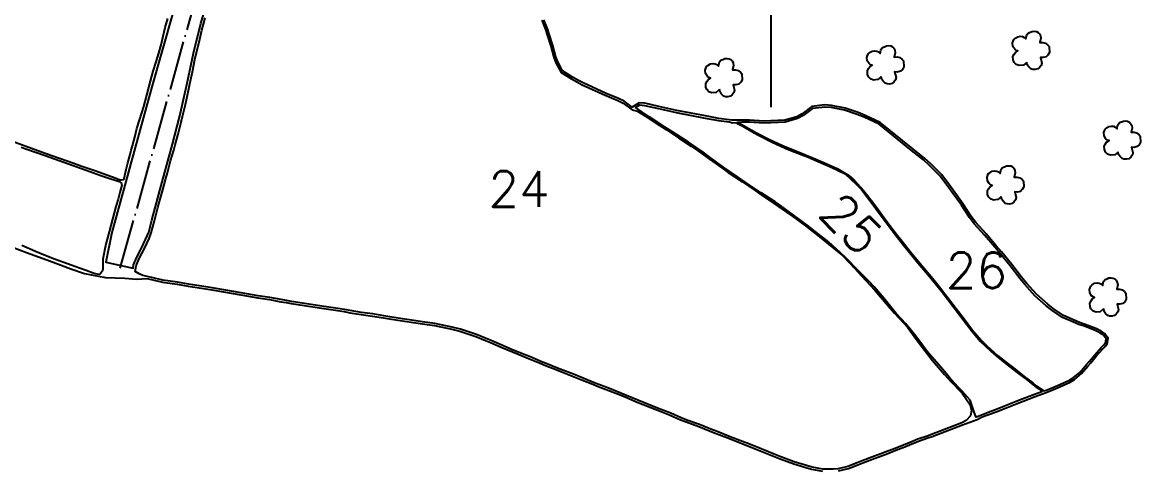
# Model space of a CAD drawing. Extents: x 725464 to 749663, y 7823017 to 7831417.
# Drawn here: x 732908 to 734539, y 7826527 to 7827178 of the extents above; entities that cross this region are included whole.
import ezdxf

# ---------------------------------------------------------------- set-up
doc = ezdxf.new("R2010")
doc.units = 0
doc.header["$MEASUREMENT"] = 0
for name, pattern in [('ACAD_ISO04W100', [30, 24, -3, 0, -3]), ('CONTINUO', [0]), ('LIN0', [0])]:
    doc.linetypes.add(name, pattern=pattern)
doc.layers.add('0114000011', color=1, linetype='Continuous', lineweight=25)
for name, color, linetype in [('0114000011013', 5, 'Continuous'), ('0114000011014', 5, 'Continuous'), ('0114000011024', 5, 'Continuous'), ('0114000011025', 5, 'Continuous'), ('0114000011026', 5, 'Continuous'), ('MALHA', 8, 'LIN0'), ('REDE_DE_LUZ', 6, 'Continuous'), ('SIMBOLO ARVORE', 118, 'Continuous'), ('TEXTO_NUN_TAL', 7, 'Continuous')]:
    doc.layers.add(name, color=color, linetype=linetype)
doc.styles.add('SIMPLEX', font='simplex', dxfattribs={"height": 0.2})

msp = doc.modelspace()

# ---------------------------------------------------------------- linework, layer by layer
at = {"layer": '0114000011'}
for points in [[(734098, 7826524.8), (734112.5, 7826528.1), (734126.5, 7826533.5), (734133.6, 7826536.3), (734147.9, 7826541.9), (734160.6, 7826546.5), (734167.4, 7826549.1), (734181.7, 7826554.7), (734194.9, 7826559.8), (734201.6, 7826562.4), (734214.9, 7826567.9), (734228.2, 7826572.6), (734234.7, 7826574.9), (734247.3, 7826579.7), (734259.8, 7826584.7), (734266.2, 7826587.1), (734279, 7826591.8), (734300.5, 7826599.7), (734307.8, 7826603.2), (734321.4, 7826608.3), (734328.2, 7826610.9), (734341.5, 7826616.3), (734358.5, 7826623), (734367.2, 7826626.4), (734384.8, 7826633.2), (734400.8, 7826639), (734408.2, 7826641.9), (734422, 7826647.7), (734436.2, 7826654.1), (734442.3, 7826657.9), (734452.7, 7826666.4), (734461.7, 7826677.1), (734466, 7826682.2), (734474.1, 7826691.7), (734483.6, 7826702.4), (734486.8, 7826706), (734490.1, 7826710), (734491.6, 7826717.9), (734486.1, 7826725), (734481, 7826728.5), (734473.6, 7826732), (734458, 7826738.2), (734449.8, 7826741), (734441.8, 7826744.1), (734426.3, 7826751), (734411.1, 7826761.5), (734403.2, 7826767.7), (734386.7, 7826782.1), (734372.3, 7826798.4), (734365.1, 7826807.1), (734350.7, 7826825.4), (734335.7, 7826843.7), (734328.2, 7826852.7), (734313.4, 7826870.2), (734298.2, 7826886.8), (734291.6, 7826895.5), (734280.1, 7826913.4), (734267.9, 7826930.4), (734261.6, 7826938.9), (734248.7, 7826956.1), (734232.5, 7826972.4), (734224, 7826980), (734206.3, 7826993.8), (734158.8, 7827032.5), (734136.8, 7827042.7), (734126.6, 7827046.8), (734107.6, 7827053), (734088, 7827057.3), (734078.3, 7827057.9), (734059.1, 7827055.7), (734045.1, 7827044.8), (734037.2, 7827040.8), (734019.7, 7827035.7), (733989.1, 7827034.3), (733968.2, 7827035.6), (733949.5, 7827035.6), (733943, 7827035.8), (733938.6, 7827036.4), (733923.7, 7827038.2), (733904.2, 7827041.8), (733862.1, 7827050), (733853.6, 7827051.8), (733836.1, 7827055.8), (733815.4, 7827060.3), (733807.5, 7827061), (733797.3, 7827054.6), (733785.3, 7827063.2), (733777.3, 7827067.1), (733759.1, 7827074.8), (733725.6, 7827089.9), (733717.9, 7827094), (733710.3, 7827098.4), (733695.6, 7827107.6), (733688.7, 7827120.5), (733685.8, 7827127.9), (733681.2, 7827144.6), (733676, 7827161.2), (733673.5, 7827168.7), (733668.5, 7827182)], [(732872.5, 7826858.5), (732913.7, 7826843.1), (732948.6, 7826830.1), (732964.4, 7826824.2), (732978.6, 7826819), (732998.1, 7826812.2), (733028.8, 7826806.5), (733057.2, 7826805.7), (733074.5, 7826803.9), (733089.2, 7826805.1), (733095.9, 7826803.4), (733111.9, 7826799.7), (733133.6, 7826796.8), (733149.4, 7826793.9), (733155.8, 7826793), (733169, 7826790.9), (733183.9, 7826788.4), (733201, 7826785.5), (733226.3, 7826781), (733242.9, 7826778.2), (733251.3, 7826776.8), (733268.3, 7826774.2), (733284.6, 7826771.2), (733292.4, 7826769.9), (733299.8, 7826768.7), (733347.2, 7826761.3), (733360.9, 7826759.3), (733377.1, 7826756.7), (733385.4, 7826755.2), (733402.1, 7826752.5), (733418.3, 7826750.3), (733434.6, 7826747.5), (733443.3, 7826746.1), (733461.8, 7826743.2), (733481.7, 7826740.5), (733491.1, 7826739.1), (733508.8, 7826736.5), (733534, 7826731.3), (733546, 7826728.1), (733568.9, 7826720.4), (733583, 7826714.8), (733590.5, 7826711.7), (733606, 7826705), (733622.4, 7826698), (733630.9, 7826694.6), (733648.6, 7826687.6), (733662.9, 7826681.5), (733670.6, 7826678.3), (733687.2, 7826671.7), (733702.9, 7826665.5), (733710.3, 7826662.6), (733724.5, 7826656.9), (733739.6, 7826650.8), (733747.4, 7826647.8), (733763.2, 7826642), (733779.6, 7826635.4), (733787.9, 7826632), (733804.5, 7826625), (733833.2, 7826613.5), (733852.4, 7826605.9), (733867.5, 7826599.3), (733875.8, 7826596), (733894.2, 7826589.5), (733910.9, 7826582.6), (733919.9, 7826579.1), (733939, 7826571.7), (733957, 7826564.8), (733966, 7826561.2), (733984, 7826553.9), (734003.4, 7826546.2), (734013.1, 7826542.4), (734032.7, 7826535), (734050.4, 7826529.5), (734058.8, 7826527.4), (734074.7, 7826524.4)]]:
    msp.add_lwpolyline(points, dxfattribs=at)
at = {"layer": '0114000011013'}
msp.add_lwpolyline([(732853.2, 7827019.7), (732935.5, 7826989.7), (732959, 7826981.3), (732975.8, 7826975.4), (732994.4, 7826968.8), (733013.3, 7826962.3), (733031.1, 7826956), (733044.6, 7826951), (733047.6, 7826949.9), (733049.5, 7826949.2), (733050.9, 7826948.8), (733052.1, 7826948.7), (733055, 7826949.1), (733056.2, 7826950.5), (733057, 7826955.2), (733059, 7826963.6), (733061.6, 7826973.5), (733065, 7826985.6), (733065, 7826985.6), (733066.6, 7826992), (733068.4, 7826998.3), (733071.6, 7827011), (733074.8, 7827023.6), (733078.5, 7827035.5), (733081.9, 7827046.5), (733084.7, 7827055.7), (733089.3, 7827072), (733092.8, 7827085.5), (733096.7, 7827099.8), (733098.7, 7827107), (733102.9, 7827120.7), (733106.9, 7827133.5), (733110.1, 7827145.5), (733113, 7827158), (733116.2, 7827170.8), (733119.8, 7827184)], dxfattribs=at)
at = {"layer": '0114000011014'}
msp.add_lwpolyline([(732905.9, 7826996.5), (732914, 7826993.6), (732941, 7826984.1), (732954.5, 7826979.2), (732968.2, 7826974.3), (733000.7, 7826962.8), (733022.3, 7826955.2), (733035.1, 7826950.8), (733043, 7826948.1), (733049, 7826946.2), (733051.7, 7826944.4), (733052.2, 7826943), (733052.6, 7826941.1), (733051.8, 7826937.6), (733049.7, 7826930.4), (733047.2, 7826920.8), (733044, 7826909.9), (733039, 7826891.7), (733034.1, 7826872.8), (733030.1, 7826856.9), (733028.1, 7826848.1), (733026.5, 7826840.4), (733025.2, 7826833), (733024.9, 7826825.7), (733025, 7826822.7), (733025.3, 7826820.3), (733025.2, 7826818.6), (733024.7, 7826817.1), (733024, 7826815.4), (733021.6, 7826812.2), (733020.4, 7826811), (733016.6, 7826811.1), (733011.2, 7826812.7), (733000.7, 7826816.5), (732990.9, 7826820), (732973.5, 7826826.4), (732954.5, 7826833.1), (732940.8, 7826838.6), (732927, 7826844.5), (732906.8, 7826852.9)], dxfattribs=at)
at = {"layer": '0114000011024', "flags": 128}
msp.add_lwpolyline([(733665.6, 7827181.3), (733670.7, 7827167.7), (733673.2, 7827160.3), (733678.3, 7827143.7), (733683, 7827127), (733686, 7827119.3), (733693.4, 7827105.4), (733708.8, 7827095.8), (733716.4, 7827091.4), (733724.3, 7827087.2), (733757.9, 7827072), (733776.1, 7827064.4), (733783.8, 7827060.6), (733797.2, 7827051), (733805.1, 7827048.6), (733819.1, 7827039.9), (733837.3, 7827027.9), (733846.5, 7827022), (733864.8, 7827010.2), (733883.2, 7826997.8), (733892.2, 7826991.5), (733910, 7826978.9), (733927.8, 7826966.3), (733937.4, 7826959.6), (733957.9, 7826945.8), (733976.4, 7826933.1), (733985.5, 7826926.9), (734003.3, 7826914.9), (734022.2, 7826901.9), (734031.6, 7826895.3), (734049.9, 7826881.8), (734070.4, 7826865.9), (734081.2, 7826857.2), (734103.8, 7826838.3), (734122.3, 7826819.1), (734131.7, 7826809.1), (734151, 7826788.2), (734170.3, 7826765.2), (734179.8, 7826754.4), (734198.6, 7826734.2), (734213, 7826714.5), (734220.3, 7826704.8), (734235.4, 7826685.5), (734252.9, 7826665.1), (734261.4, 7826655.6), (734278.3, 7826637.9), (734290.3, 7826620.7), (734292.3, 7826612.6), (734290.4, 7826605.1), (734284.3, 7826598.1), (734277.8, 7826594.6), (734265.1, 7826589.9), (734258.8, 7826587.5), (734246.2, 7826582.5), (734233.6, 7826577.8), (734227.2, 7826575.4), (734213.8, 7826570.7), (734200.4, 7826565.2), (734193.8, 7826562.6), (734180.6, 7826557.5), (734166.3, 7826551.9), (734159.6, 7826549.3), (734146.8, 7826544.7), (734132.5, 7826539.1), (734125.4, 7826536.3), (734111.6, 7826531), (734097.5, 7826527.7), (734090.3, 7826527), (734075, 7826527.4), (734059.5, 7826530.3), (734051.2, 7826532.4), (734033.6, 7826537.9), (734014.1, 7826545.2), (734004.5, 7826549), (733985.2, 7826556.7), (733967.1, 7826564), (733958.1, 7826567.5), (733940.1, 7826574.5), (733921, 7826581.9), (733912.1, 7826585.4), (733895.3, 7826592.3), (733876.9, 7826598.8), (733868.6, 7826602.1), (733853.6, 7826608.6), (733834.3, 7826616.3), (733805.6, 7826627.8), (733789, 7826634.7), (733780.7, 7826638.1), (733764.3, 7826644.8), (733748.4, 7826650.6), (733740.7, 7826653.6), (733725.6, 7826659.7), (733711.4, 7826665.4), (733704, 7826668.3), (733688.3, 7826674.5), (733671.8, 7826681.1), (733664.1, 7826684.3), (733649.7, 7826690.4), (733632.1, 7826697.3), (733623.6, 7826700.8), (733607.2, 7826707.8), (733591.6, 7826714.5), (733584.2, 7826717.6), (733569.9, 7826723.2), (733546.9, 7826731), (733534.7, 7826734.2), (733509.3, 7826739.4), (733491.5, 7826742.1), (733482.1, 7826743.4), (733462.2, 7826746.2), (733443.7, 7826749.1), (733435.1, 7826750.5), (733418.8, 7826753.3), (733402.5, 7826755.4), (733385.9, 7826758.2), (733377.6, 7826759.6), (733361.3, 7826762.2), (733347.7, 7826764.3), (733300.2, 7826771.7), (733292.9, 7826772.9), (733285.1, 7826774.2), (733268.8, 7826777.2), (733251.8, 7826779.8), (733243.4, 7826781.1), (733226.8, 7826784), (733201.5, 7826788.4), (733184.4, 7826791.3), (733169.5, 7826793.8), (733156.2, 7826795.9), (733149.9, 7826796.9), (733134.1, 7826799.7), (733112.5, 7826802.6), (733096.6, 7826806.4), (733083.5, 7826809.6), (733078, 7826811.8), (733072.3, 7826815.1), (733073.9, 7826823.7), (733078.1, 7826834.2), (733085.7, 7826848.7), (733092.9, 7826863.3), (733095.8, 7826871.4), (733100.2, 7826889), (733105.3, 7826908.3), (733107.8, 7826917.4), (733112.5, 7826934.4), (733117, 7826950.8), (733119.3, 7826959.2), (733123.9, 7826976.7), (733128.5, 7826992), (733130.7, 7826999.7), (733134.9, 7827015.4), (733139.1, 7827032.6), (733141.3, 7827041.2), (733145.6, 7827058.6), (733150, 7827079.1), (733152, 7827088.6), (733155.9, 7827106.3), (733159.2, 7827124), (733161.1, 7827132.6), (733165.6, 7827149.6), (733169.6, 7827167), (733171.8, 7827175.7), (733174.3, 7827184.6)], dxfattribs=at)
at = {"layer": '0114000011025'}
msp.add_lwpolyline([(733802.2, 7827054.1), (733808.3, 7827057.9), (733814.9, 7827057.3), (733835.4, 7827052.9), (733853, 7827048.9), (733861.5, 7827047), (733903.6, 7827038.8), (733923.2, 7827035.2), (733930.7, 7827034.3), (733938.7, 7827033.1), (733944, 7827031.8), (733948.8, 7827032.1), (733949.9, 7827031.4), (733958.4, 7827026.8), (733973.9, 7827017.9), (733982.3, 7827013.4), (734000.3, 7827004.3), (734020.4, 7826995.1), (734031, 7826990.7), (734053.1, 7826982.2), (734076.2, 7826972.2), (734087.2, 7826967.2), (734108, 7826957.5), (734123.9, 7826942.7), (734131.4, 7826934.5), (734145.4, 7826916.6), (734159.1, 7826898.1), (734179.3, 7826871), (734192.8, 7826853.7), (734199.8, 7826845.1), (734213.9, 7826828), (734228.3, 7826810.7), (734235.2, 7826802.5), (734248.1, 7826786.6), (734285.3, 7826737.8), (734291.3, 7826730.2), (734304.8, 7826713.7), (734320.2, 7826698.9), (734328, 7826692.1), (734343.8, 7826679.6), (734361.3, 7826666.3), (734369.8, 7826659.7), (734386.3, 7826646.6), (734390.6, 7826644.3), (734394.8, 7826640.1), (734390.6, 7826638.5), (734383.8, 7826636), (734366.1, 7826629.2), (734357.4, 7826625.8), (734340.4, 7826619.1), (734327.1, 7826613.7), (734320.4, 7826611.1), (734306.6, 7826606), (734301.9, 7826603.7), (734298.9, 7826603), (734297.4, 7826606.3), (734295.3, 7826611.9), (734290, 7826627.7), (734278.3, 7826640.6), (734272.3, 7826647.2), (734260, 7826660.6), (734247.4, 7826675.6), (734240.9, 7826683.2), (734227.3, 7826698.7), (734215.1, 7826715.2), (734208.9, 7826723.3), (734196.2, 7826739), (734182.2, 7826754.2), (734175.8, 7826761.7), (734164.1, 7826776.3), (734149.9, 7826793), (734142.3, 7826801.2), (734126.5, 7826817.3), (734109.3, 7826834.8), (734100.7, 7826843), (734083.6, 7826858.2), (734064.2, 7826873.7), (734054.3, 7826881.3), (734033.9, 7826896.3), (734015.4, 7826909.8), (734005.7, 7826916.5), (733985.4, 7826929.9), (733963.4, 7826944.6), (733952.4, 7826952), (733930.8, 7826966.6), (733910.9, 7826981.4), (733900.6, 7826988.9), (733879.1, 7827003.7), (733856.4, 7827018.2), (733844.9, 7827025.6), (733821.9, 7827040.8), (733802.2, 7827054)], close=True, dxfattribs=at)
at = {"layer": '0114000011026'}
msp.add_lwpolyline([(733957, 7827032.6), (733951, 7827032.3), (733957.1, 7827029.3), (733970.8, 7827021.4), (733978.7, 7827017.2), (733996.7, 7827008), (734016.2, 7826998.9), (734025.9, 7826994.7), (734045.2, 7826987.2), (734065.2, 7826978.9), (734075.3, 7826974.5), (734096, 7826965.3), (734113.3, 7826955), (734121.1, 7826948.5), (734135.1, 7826932.9), (734149, 7826914.9), (734156, 7826905.5), (734170.1, 7826886.1), (734184.3, 7826867.9), (734190.9, 7826859.4), (734203.1, 7826843.7), (734222.5, 7826820.6), (734235.5, 7826805), (734247.5, 7826790.2), (734253.3, 7826782.9), (734281.3, 7826746.3), (734293.5, 7826729.8), (734306.6, 7826714.8), (734313.9, 7826707.4), (734329.9, 7826692.9), (734345.4, 7826680.7), (734353.2, 7826674.6), (734369, 7826662.4), (734381.4, 7826652.8), (734386.5, 7826648.4), (734397.6, 7826641.1), (734401.1, 7826642.4), (734407.1, 7826644.7), (734420.8, 7826650.5), (734434.8, 7826656.8), (734440.6, 7826660.3), (734450.6, 7826668.5), (734459.4, 7826679), (734463.7, 7826684.1), (734471.9, 7826693.6), (734481.4, 7826704.4), (734484.5, 7826708), (734487.3, 7826711.3), (734488.4, 7826717.1), (734484, 7826722.8), (734479.5, 7826725.9), (734472.4, 7826729.2), (734457, 7826735.4), (734448.8, 7826738.1), (734440.7, 7826741.3), (734424.9, 7826748.4), (734409.3, 7826759.1), (734401.2, 7826765.4), (734384.6, 7826779.9), (734370.1, 7826796.4), (734362.8, 7826805.2), (734348.4, 7826823.5), (734333.3, 7826841.8), (734325.9, 7826850.8), (734311.2, 7826868.2), (734295.9, 7826884.9), (734289.1, 7826893.7), (734277.6, 7826911.8), (734265.5, 7826928.6), (734259.2, 7826937.1), (734246.5, 7826954.1), (734230.5, 7826970.3), (734222.1, 7826977.7), (734204.5, 7826991.5), (734157.2, 7827029.9), (734135.6, 7827039.9), (734125.5, 7827044), (734106.8, 7827050.1), (734087.6, 7827054.4), (734078.4, 7827054.9), (734060.3, 7827052.8), (734046.7, 7827042.3), (734038.3, 7827038), (734020.2, 7827032.7), (733989.1, 7827031.3), (733968.1, 7827032.6)], close=True, dxfattribs=at)
at = {"layer": 'MALHA', "color": 8}
msp.add_line((734000, 7827054.8), (734000, 7827310.8), dxfattribs=at)
at = {"layer": 'REDE_DE_LUZ', "linetype": 'ACAD_ISO04W100', "ltscale": 3, "flags": 128}
msp.add_lwpolyline([(733050.6, 7826820.3), (733378.9, 7827991.7)], dxfattribs=at)
at = {"layer": 'REDE_DE_LUZ'}
msp.add_lwpolyline([(733141.9, 7827243.8), (733096.7, 7827084.4), (733038, 7826871.9), (733029.5, 7826828.7), (733069.1, 7826819.9), (733070, 7826824.8), (733074.5, 7826835.9), (733082.1, 7826850.4), (733092, 7826872.7), (733096.4, 7826890), (733108.7, 7826935.4), (733126.8, 7827000.7), (733137.4, 7827042.2), (733148.1, 7827089.5), (733157.2, 7827133.5), (733168, 7827176.8), (733178.8, 7827213.2)], dxfattribs=at)
at = {"layer": 'SIMBOLO ARVORE', "linetype": 'CONTINUO'}
for points in [[(734372.7, 7827119.9, 0), (734367.9, 7827115.9, 0), (734361.7, 7827115.2, 0), (734357.4, 7827116.9, 0), (734354.3, 7827119.9, 0), (734353, 7827123.4, 0), (734352.6, 7827128.6, 0), (734354.3, 7827131.8, 0), (734356.1, 7827134.3, 0), (734359.6, 7827136.7, 0), (734357.4, 7827137.4, 0), (734355.1, 7827139.2, 0), (734352.5, 7827143.3, 0), (734352.1, 7827148.2, 0), (734353.9, 7827153.3, 0), (734355.9, 7827155.1, 0), (734359.5, 7827157.3, 0), (734363.3, 7827157.9, 0), (734366.3, 7827157.4, 0), (734368.7, 7827156.3, 0), (734371.4, 7827154, 0), (734372.2, 7827158.5, 0), (734372.8, 7827160.2, 0), (734374.8, 7827162.7, 0), (734377.7, 7827163.8, 0), (734380.5, 7827165.1, 0), (734383.8, 7827165.4, 0), (734386.8, 7827164.9, 0), (734389.2, 7827163.6, 0), (734391.1, 7827161.6, 0), (734392.7, 7827158.5, 0), (734393.3, 7827155, 0), (734391.8, 7827148.7, 0), (734396.2, 7827148.8, 0), (734399.9, 7827147.9, 0), (734403.3, 7827145.2, 0), (734405.2, 7827143, 0), (734405.7, 7827134.4, 0), (734403.6, 7827130.5, 0), (734400.8, 7827127.9, 0), (734396.4, 7827126.8, 0), (734392.5, 7827127.1, 0), (734394.6, 7827119, 0), (734393.6, 7827115.6, 0), (734391.3, 7827112.3, 0), (734388.7, 7827110.3, 0), (734385.1, 7827109.4, 0), (734381.4, 7827109.6, 0), (734378.7, 7827110.4, 0), (734375.6, 7827113.4, 0), (734373.5, 7827116.2, 0), (734372.9, 7827120.3, 0)], [(734160.3, 7827098.9, 0), (734155.5, 7827094.9, 0), (734149.3, 7827094.2, 0), (734144.9, 7827095.9, 0), (734141.8, 7827098.9, 0), (734140.5, 7827102.4, 0), (734140.2, 7827107.6, 0), (734141.9, 7827110.8, 0), (734143.6, 7827113.3, 0), (734147.2, 7827115.7, 0), (734144.9, 7827116.4, 0), (734142.7, 7827118.2, 0), (734140.1, 7827122.3, 0), (734139.6, 7827127.2, 0), (734141.5, 7827132.3, 0), (734143.5, 7827134.1, 0), (734147.1, 7827136.4, 0), (734150.9, 7827136.9, 0), (734153.9, 7827136.4, 0), (734156.3, 7827135.3, 0), (734158.9, 7827133, 0), (734159.7, 7827137.5, 0), (734160.4, 7827139.2, 0), (734162.4, 7827141.7, 0), (734165.3, 7827142.8, 0), (734168.1, 7827144.1, 0), (734171.3, 7827144.4, 0), (734174.4, 7827143.9, 0), (734176.8, 7827142.6, 0), (734178.6, 7827140.6, 0), (734180.2, 7827137.5, 0), (734180.9, 7827134, 0), (734179.4, 7827127.7, 0), (734183.8, 7827127.8, 0), (734187.4, 7827126.9, 0), (734190.9, 7827124.2, 0), (734192.8, 7827122, 0), (734193.3, 7827113.4, 0), (734191.2, 7827109.5, 0), (734188.4, 7827106.9, 0), (734183.9, 7827105.8, 0), (734180, 7827106.1, 0), (734182.1, 7827098, 0), (734181.2, 7827094.6, 0), (734178.8, 7827091.3, 0), (734176.3, 7827089.3, 0), (734172.6, 7827088.4, 0), (734169, 7827088.6, 0), (734166.3, 7827089.4, 0), (734163.2, 7827092.4, 0), (734161.1, 7827095.2, 0), (734160.4, 7827099.4, 0)], [(733924.5, 7827080.3, 0), (733919.7, 7827076.2, 0), (733913.5, 7827075.5, 0), (733909.2, 7827077.2, 0), (733906.1, 7827080.3, 0), (733904.8, 7827083.8, 0), (733904.4, 7827088.9, 0), (733906.1, 7827092.2, 0), (733907.9, 7827094.6, 0), (733911.4, 7827097, 0), (733909.1, 7827097.7, 0), (733906.9, 7827099.5, 0), (733904.3, 7827103.7, 0), (733903.8, 7827108.6, 0), (733905.7, 7827113.7, 0), (733907.7, 7827115.5, 0), (733911.3, 7827117.7, 0), (733915.1, 7827118.2, 0), (733918.1, 7827117.8, 0), (733920.5, 7827116.7, 0), (733923.2, 7827114.3, 0), (733923.9, 7827118.8, 0), (733924.6, 7827120.6, 0), (733926.6, 7827123.1, 0), (733929.5, 7827124.1, 0), (733932.3, 7827125.4, 0), (733935.5, 7827125.7, 0), (733938.6, 7827125.3, 0), (733941, 7827124, 0), (733942.9, 7827122, 0), (733944.5, 7827118.8, 0), (733945.1, 7827115.3, 0), (733943.6, 7827109, 0), (733948, 7827109.1, 0), (733951.7, 7827108.2, 0), (733955.1, 7827105.5, 0), (733957, 7827103.3, 0), (733957.5, 7827094.7, 0), (733955.4, 7827090.9, 0), (733952.6, 7827088.3, 0), (733948.2, 7827087.1, 0), (733944.3, 7827087.4, 0), (733946.3, 7827079.4, 0), (733945.4, 7827075.9, 0), (733943.1, 7827072.7, 0), (733940.5, 7827070.6, 0), (733936.9, 7827069.7, 0), (733933.2, 7827069.9, 0), (733930.5, 7827070.7, 0), (733927.4, 7827073.8, 0), (733925.3, 7827076.5, 0), (733924.7, 7827080.7, 0)], [(734505.8, 7826989.3, 0), (734500.9, 7826985.2, 0), (734494.8, 7826984.5, 0), (734490.4, 7826986.2, 0), (734487.3, 7826989.3, 0), (734486, 7826992.8, 0), (734485.7, 7826997.9, 0), (734487.4, 7827001.2, 0), (734489.1, 7827003.6, 0), (734492.7, 7827006, 0), (734490.4, 7827006.7, 0), (734488.2, 7827008.6, 0), (734485.6, 7827012.7, 0), (734485.1, 7827017.6, 0), (734487, 7827022.7, 0), (734489, 7827024.5, 0), (734492.6, 7827026.7, 0), (734496.4, 7827027.2, 0), (734499.4, 7827026.8, 0), (734501.8, 7827025.7, 0), (734504.4, 7827023.3, 0), (734505.2, 7827027.8, 0), (734505.9, 7827029.6, 0), (734507.8, 7827032.1, 0), (734510.8, 7827033.1, 0), (734513.6, 7827034.4, 0), (734516.8, 7827034.7, 0), (734519.8, 7827034.3, 0), (734522.3, 7827033, 0), (734524.1, 7827031, 0), (734525.7, 7827027.8, 0), (734526.4, 7827024.3, 0), (734524.9, 7827018.1, 0), (734529.3, 7827018.1, 0), (734532.9, 7827017.2, 0), (734536.4, 7827014.5, 0), (734538.3, 7827012.4, 0), (734538.8, 7827003.7, 0), (734536.7, 7826999.9, 0), (734533.8, 7826997.3, 0), (734529.4, 7826996.1, 0), (734525.5, 7826996.5, 0), (734527.6, 7826988.4, 0), (734526.7, 7826985, 0), (734524.3, 7826981.7, 0), (734521.8, 7826979.6, 0), (734518.1, 7826978.7, 0), (734514.5, 7826979, 0), (734511.8, 7826979.7, 0), (734508.7, 7826982.8, 0), (734506.6, 7826985.5, 0), (734505.9, 7826989.7, 0)], [(734335.4, 7826924, 0), (734330.5, 7826919.9, 0), (734324.4, 7826919.2, 0), (734320, 7826920.9, 0), (734316.9, 7826924, 0), (734315.6, 7826927.5, 0), (734315.3, 7826932.6, 0), (734317, 7826935.9, 0), (734318.7, 7826938.3, 0), (734322.3, 7826940.7, 0), (734320, 7826941.4, 0), (734317.8, 7826943.2, 0), (734315.2, 7826947.4, 0), (734314.7, 7826952.3, 0), (734316.6, 7826957.4, 0), (734318.6, 7826959.2, 0), (734322.2, 7826961.4, 0), (734326, 7826961.9, 0), (734329, 7826961.5, 0), (734331.4, 7826960.4, 0), (734334, 7826958, 0), (734334.8, 7826962.5, 0), (734335.5, 7826964.3, 0), (734337.4, 7826966.8, 0), (734340.4, 7826967.8, 0), (734343.2, 7826969.1, 0), (734346.4, 7826969.4, 0), (734349.4, 7826969, 0), (734351.9, 7826967.7, 0), (734353.7, 7826965.7, 0), (734355.3, 7826962.5, 0), (734356, 7826959, 0), (734354.5, 7826952.7, 0), (734358.9, 7826952.8, 0), (734362.5, 7826951.9, 0), (734365.9, 7826949.2, 0), (734367.8, 7826947, 0), (734368.4, 7826938.4, 0), (734366.2, 7826934.5, 0), (734363.4, 7826932, 0), (734359, 7826930.8, 0), (734355.1, 7826931.1, 0), (734357.2, 7826923.1, 0), (734356.3, 7826919.6, 0), (734353.9, 7826916.4, 0), (734351.4, 7826914.3, 0), (734347.7, 7826913.4, 0), (734344.1, 7826913.6, 0), (734341.4, 7826914.4, 0), (734338.3, 7826917.5, 0), (734336.2, 7826920.2, 0), (734335.5, 7826924.4, 0)], [(734484.8, 7826760.7, 0), (734479.9, 7826756.6, 0), (734473.8, 7826755.9, 0), (734469.4, 7826757.6, 0), (734466.3, 7826760.6, 0), (734465, 7826764.1, 0), (734464.7, 7826769.3, 0), (734466.4, 7826772.6, 0), (734468.1, 7826775, 0), (734471.7, 7826777.4, 0), (734469.4, 7826778.1, 0), (734467.2, 7826779.9, 0), (734464.6, 7826784, 0), (734464.1, 7826788.9, 0), (734466, 7826794, 0), (734468, 7826795.9, 0), (734471.6, 7826798.1, 0), (734475.4, 7826798.6, 0), (734478.4, 7826798.2, 0), (734480.8, 7826797, 0), (734483.4, 7826794.7, 0), (734484.2, 7826799.2, 0), (734484.9, 7826801, 0), (734486.8, 7826803.5, 0), (734489.8, 7826804.5, 0), (734492.6, 7826805.8, 0), (734495.8, 7826806.1, 0), (734498.8, 7826805.6, 0), (734501.3, 7826804.3, 0), (734503.1, 7826802.4, 0), (734504.7, 7826799.2, 0), (734505.4, 7826795.7, 0), (734503.9, 7826789.4, 0), (734508.3, 7826789.5, 0), (734511.9, 7826788.6, 0), (734515.3, 7826785.9, 0), (734517.2, 7826783.7, 0), (734517.8, 7826775.1, 0), (734515.6, 7826771.2, 0), (734512.8, 7826768.7, 0), (734508.4, 7826767.5, 0), (734504.5, 7826767.8, 0), (734506.6, 7826759.8, 0), (734505.7, 7826756.3, 0), (734503.3, 7826753.1, 0), (734500.8, 7826751, 0), (734497.1, 7826750.1, 0), (734493.5, 7826750.3, 0), (734490.8, 7826751.1, 0), (734487.7, 7826754.2, 0), (734485.6, 7826756.9, 0), (734484.9, 7826761.1, 0)]]:
    msp.add_polyline3d(points, dxfattribs=at)

# ---------------------------------------------------------------- texts
at = {"layer": 'TEXTO_NUN_TAL', "linetype": 'Continuous', "style": 'SIMPLEX'}
for s, p in [('24', (733587.5, 7826909.6)), ('26', (734254.7, 7826791.1))]:
    msp.add_text(s, height=52, dxfattribs=at).set_placement(p)
msp.add_text('25', height=52, rotation=314.7118, dxfattribs=at).set_placement((734066.8, 7826898.2))

doc.saveas('drawing.dxf')
